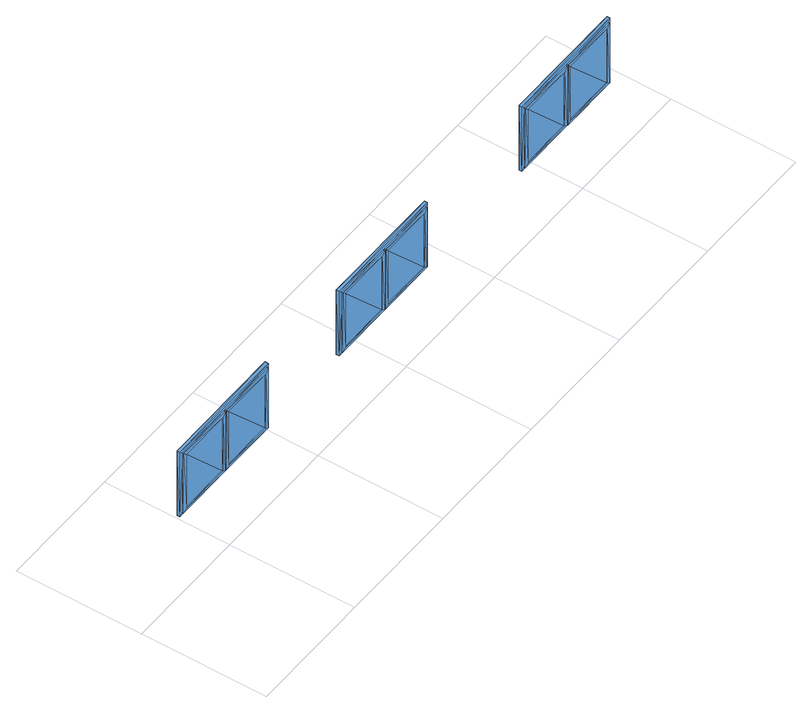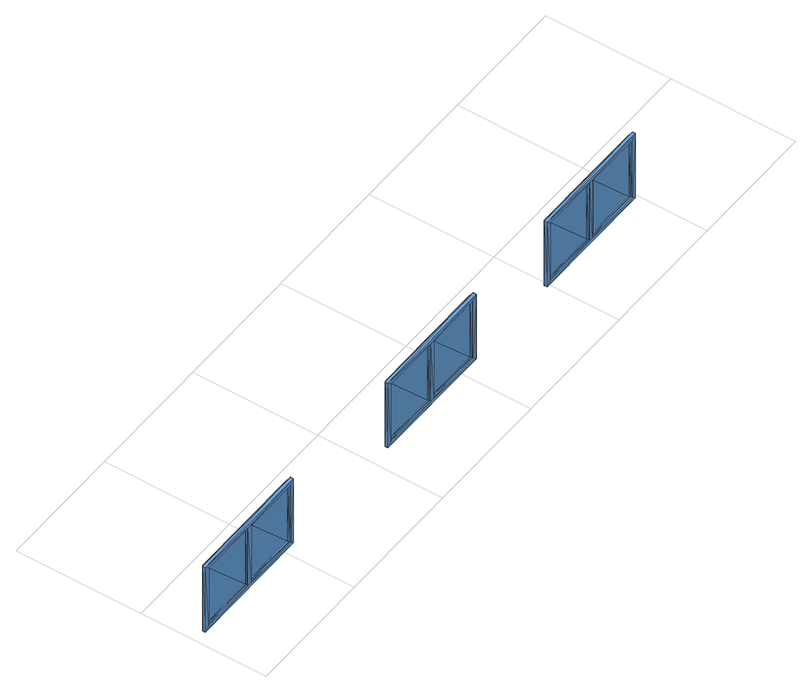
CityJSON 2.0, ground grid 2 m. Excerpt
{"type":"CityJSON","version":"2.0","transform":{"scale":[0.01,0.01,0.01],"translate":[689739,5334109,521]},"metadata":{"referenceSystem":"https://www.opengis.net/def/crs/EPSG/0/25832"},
"CityObjects":{
"building1":{"type":"Building","attributes":{"description":"FZK-Haus create by KHH / IAI / FZK","name":"FZK-Haus","Pset_BuildingCommon.SprinklerProtection":0,"Pset_BuildingCommon.SprinklerProtectionAutomatic":0,"Pset_BuildingCommon.OccupancyType":"citygml:1000 (residential building)","Pset_BuildingCommon.GrossPlannedArea":120,"Pset_BuildingCommon.NumberOfStoreys":2,"Pset_BuildingCommon.YearOfConstruction":"2008","Pset_BuildingCommon.NetAreaPlanned":120,"BaseQuantities.GrossFloorArea":241.5},"children":["building1-1"]},
"building1-1":{"type":"BuildingConstructiveElement","attributes":{"name":"Wand-Ext-ERDG-2","Pset_WallCommon.ThermalTransmittance":0.4,"AC_Pset_Name.Name":"Wand-Ext-ERDG-2","ArchiCADProperties.Ursprungsgeschoss":"Erdgeschoss","ArchiCADProperties.Raumname":"Buero","ArchiCADProperties.Raumnummer":"2","ArchiCADProperties.Ebene":"Außenwände","ArchiCADProperties.Typ":"Wand","ArchiCADProperties.Geschützt":0,"ArchiCADProperties.Baustoff / Mehrschichtiger Aufbau / Profil / Schraffur":"Leichtbeton 102890359","ArchiCADProperties.Tragende Funktion":"Nicht definiert","ArchiCADProperties.Lage":"Nicht definiert","ArchiCADProperties.Element-Klassifizierung":"Wand","ArchiCADProperties.Umbau-Status":"Bestand","ArchiCADProperties.Anzeigen auf Umbau-Filter":"Alle relevanten Filter","ArchiCADProperties.Struktur - Typ":"Einfach","ArchiCADProperties.Baustoff/Mehrschicht/Profil":"Leichtbeton 102890359","ArchiCADProperties.Außenseite Oberfläche":"Anstrich","ArchiCADProperties.Innenseite Oberfläche":"Anstrich","ArchiCADProperties.Oberfläche Kante":"Anstrich","ArchiCADProperties.Äußerer Neigungswinkel":90,"ArchiCADProperties.Innerer Neigungswinkel":90,"ArchiCADProperties.Wand Neigungstyp":"gerade","ArchiCADProperties.Lage der Referenzlinie":"Außen","ArchiCADProperties.Geschoss für Oberkantenverknüpfung":"Nicht verknüpft","ArchiCADProperties.Geometriemethode":"Uni","BaseQuantities.Length":11.7,"BaseQuantities.Height":2.7,"BaseQuantities.Width":0.3,"BaseQuantities.GrossFootprintArea":3.51,"BaseQuantities.NetFootprintArea":3.51,"BaseQuantities.GrossSideArea":30.99,"BaseQuantities.NetSideArea":23.79,"BaseQuantities.GrossVolume":9.48,"BaseQuantities.NetVolume":7.32,"ArchiCADQuantities.Höhenangabe zum Projekt-Nullpunkt":0,"ArchiCADQuantities.Höhe zu Geschoss":0,"ArchiCADQuantities.Höhe":2.7,"ArchiCADQuantities.Oberflächenbereich":25.2,"ArchiCADQuantities.Netto-Volumen":7.32},"parents":["building1"],"geometry":[{"type":"Solid","lod":"3","boundaries":[[[[0,1,2]],[[1,3,2]],[[1,0,4]],[[0,5,4]],[[6,7,8]],[[9,7,3]],[[7,6,3]],[[4,10,11]],[[9,3,12]],[[8,12,13]],[[10,8,13]],[[14,13,1]],[[11,14,1]],[[4,11,1]],[[6,10,4]],[[6,8,10]],[[1,13,3]],[[13,12,3]],[[6,15,3]],[[15,2,3]],[[2,16,17]],[[18,16,15]],[[16,2,15]],[[0,19,20]],[[18,15,21]],[[17,21,22]],[[19,17,22]],[[20,23,5]],[[23,22,5]],[[0,20,5]],[[2,17,0]],[[17,19,0]],[[5,22,15]],[[22,21,15]],[[15,6,5]],[[6,4,5]],[[19,13,20]],[[13,14,20]],[[13,19,10]],[[19,22,10]],[[23,11,22]],[[11,10,22]],[[11,23,14]],[[23,20,14]],[[16,9,17]],[[9,12,17]],[[9,16,7]],[[16,18,7]],[[21,8,18]],[[8,7,18]],[[8,21,12]],[[21,17,12]],[[24,14,25]],[[14,13,25]],[[14,24,11]],[[24,26,11]],[[27,28,11]],[[10,27,11]],[[29,27,13]],[[27,10,13]],[[30,29,14]],[[29,13,14]],[[11,28,14]],[[28,30,14]],[[10,31,13]],[[31,25,13]],[[24,25,32]],[[25,33,32]],[[25,31,34]],[[33,25,34]],[[35,34,26]],[[34,31,26]],[[24,32,26]],[[32,35,26]],[[31,10,26]],[[10,11,26]],[[33,29,32]],[[29,30,32]],[[29,33,27]],[[33,34,27]],[[35,28,34]],[[28,27,34]],[[28,35,30]],[[35,32,30]],[[36,37,38]],[[37,39,38]],[[37,36,40]],[[36,41,40]],[[40,42,43]],[[42,44,43]],[[42,39,45]],[[44,42,45]],[[46,45,37]],[[45,39,37]],[[40,43,37]],[[43,46,37]],[[42,47,39]],[[47,38,39]],[[36,38,30]],[[38,29,30]],[[38,47,27]],[[29,38,27]],[[28,27,41]],[[27,47,41]],[[36,30,41]],[[30,28,41]],[[47,42,41]],[[42,40,41]],[[29,45,30]],[[45,46,30]],[[45,29,44]],[[29,27,44]],[[28,43,27]],[[43,44,27]],[[43,28,46]],[[28,30,46]],[[48,49,50]],[[49,51,50]],[[49,48,52]],[[48,53,52]],[[52,54,49]],[[54,51,49]],[[54,55,51]],[[55,50,51]],[[48,50,53]],[[50,55,53]],[[55,54,53]],[[54,52,53]],[[56,12,57]],[[12,9,57]],[[12,56,8]],[[56,58,8]],[[59,60,8]],[[7,59,8]],[[7,9,61]],[[59,7,61]],[[62,61,12]],[[61,9,12]],[[8,60,12]],[[60,62,12]],[[7,63,9]],[[63,57,9]],[[56,57,64]],[[57,65,64]],[[57,63,66]],[[65,57,66]],[[66,63,67]],[[67,63,58]],[[56,64,58]],[[64,67,58]],[[63,7,58]],[[7,8,58]],[[65,61,64]],[[61,62,64]],[[61,65,59]],[[65,66,59]],[[67,60,66]],[[60,59,66]],[[60,67,62]],[[67,64,62]],[[68,69,70]],[[69,71,70]],[[69,68,72]],[[68,73,72]],[[72,74,75]],[[74,76,75]],[[74,71,77]],[[76,74,77]],[[78,77,69]],[[77,71,69]],[[72,75,69]],[[75,78,69]],[[74,79,71]],[[79,70,71]],[[68,70,62]],[[70,61,62]],[[70,79,59]],[[61,70,59]],[[60,59,73]],[[59,79,73]],[[68,62,73]],[[62,60,73]],[[79,74,73]],[[74,72,73]],[[61,77,62]],[[77,78,62]],[[77,61,76]],[[61,59,76]],[[60,75,59]],[[75,76,59]],[[75,60,78]],[[60,62,78]],[[80,81,82]],[[81,83,82]],[[81,80,84]],[[80,85,84]],[[84,86,81]],[[86,83,81]],[[86,87,83]],[[87,82,83]],[[80,82,85]],[[82,87,85]],[[87,86,85]],[[86,84,85]],[[88,89,90]],[[89,91,90]],[[89,88,92]],[[88,93,92]],[[94,95,96]],[[97,95,91]],[[95,94,91]],[[92,98,99]],[[97,91,100]],[[96,100,101]],[[98,96,101]],[[102,101,89]],[[99,102,89]],[[92,99,89]],[[94,98,92]],[[94,96,98]],[[89,101,91]],[[101,100,91]],[[94,103,91]],[[103,90,91]],[[90,104,105]],[[106,104,103]],[[104,90,103]],[[88,107,108]],[[106,103,109]],[[105,109,110]],[[107,105,110]],[[108,111,93]],[[111,110,93]],[[88,108,93]],[[90,105,88]],[[105,107,88]],[[93,110,103]],[[110,109,103]],[[103,94,93]],[[94,92,93]],[[107,101,108]],[[101,102,108]],[[101,107,98]],[[107,110,98]],[[111,99,110]],[[99,98,110]],[[99,111,102]],[[111,108,102]],[[104,97,105]],[[97,100,105]],[[97,104,95]],[[104,106,95]],[[109,96,106]],[[96,95,106]],[[96,109,100]],[[109,105,100]],[[112,102,113]],[[102,101,113]],[[102,112,99]],[[112,114,99]],[[115,116,99]],[[98,115,99]],[[117,115,101]],[[115,98,101]],[[118,117,102]],[[117,101,102]],[[99,116,102]],[[116,118,102]],[[98,119,101]],[[119,113,101]],[[112,113,120]],[[113,121,120]],[[113,119,122]],[[121,113,122]],[[123,122,114]],[[122,119,114]],[[112,120,114]],[[120,123,114]],[[119,98,114]],[[98,99,114]],[[121,117,120]],[[117,118,120]],[[117,121,115]],[[121,122,115]],[[123,116,122]],[[116,115,122]],[[116,123,118]],[[123,120,118]],[[124,125,126]],[[125,127,126]],[[125,124,128]],[[124,129,128]],[[128,130,131]],[[130,132,131]],[[130,127,133]],[[132,130,133]],[[134,133,125]],[[133,127,125]],[[128,131,125]],[[131,134,125]],[[130,135,127]],[[135,126,127]],[[124,126,118]],[[126,117,118]],[[126,135,115]],[[117,126,115]],[[116,115,129]],[[115,135,129]],[[124,118,129]],[[118,116,129]],[[135,130,129]],[[130,128,129]],[[117,133,118]],[[133,134,118]],[[133,117,132]],[[117,115,132]],[[116,131,115]],[[131,132,115]],[[131,116,134]],[[116,118,134]],[[136,137,138]],[[137,139,138]],[[137,136,140]],[[136,141,140]],[[140,142,137]],[[142,139,137]],[[142,143,139]],[[143,138,139]],[[136,138,141]],[[138,143,141]],[[143,142,141]],[[142,140,141]],[[144,100,145]],[[100,97,145]],[[100,144,96]],[[144,146,96]],[[147,148,96]],[[95,147,96]],[[95,97,149]],[[147,95,149]],[[150,149,100]],[[149,97,100]],[[96,148,100]],[[148,150,100]],[[95,151,97]],[[151,145,97]],[[144,145,152]],[[145,153,152]],[[145,151,154]],[[153,145,154]],[[154,151,155]],[[155,151,146]],[[144,152,146]],[[152,155,146]],[[151,95,146]],[[95,96,146]],[[153,149,152]],[[149,150,152]],[[149,153,147]],[[153,154,147]],[[155,148,154]],[[148,147,154]],[[148,155,150]],[[155,152,150]],[[156,157,158]],[[157,159,158]],[[157,156,160]],[[156,161,160]],[[160,162,163]],[[162,164,163]],[[162,159,165]],[[164,162,165]],[[166,165,157]],[[165,159,157]],[[160,163,157]],[[163,166,157]],[[162,167,159]],[[167,158,159]],[[156,158,150]],[[158,149,150]],[[158,167,147]],[[149,158,147]],[[148,147,161]],[[147,167,161]],[[156,150,161]],[[150,148,161]],[[167,162,161]],[[162,160,161]],[[149,165,150]],[[165,166,150]],[[165,149,164]],[[149,147,164]],[[148,163,147]],[[163,164,147]],[[163,148,166]],[[148,150,166]],[[168,169,170]],[[169,171,170]],[[169,168,172]],[[168,173,172]],[[172,174,169]],[[174,171,169]],[[174,175,171]],[[175,170,171]],[[168,170,173]],[[170,175,173]],[[175,174,173]],[[174,172,173]],[[176,177,178]],[[177,179,178]],[[177,176,180]],[[176,181,180]],[[182,183,184]],[[185,183,179]],[[183,182,179]],[[180,186,187]],[[185,179,188]],[[184,188,189]],[[186,184,189]],[[190,189,177]],[[187,190,177]],[[180,187,177]],[[182,186,180]],[[182,184,186]],[[177,189,179]],[[189,188,179]],[[182,191,179]],[[191,178,179]],[[178,192,193]],[[194,192,191]],[[192,178,191]],[[176,195,196]],[[194,191,197]],[[193,197,198]],[[195,193,198]],[[196,199,181]],[[199,198,181]],[[176,196,181]],[[178,193,176]],[[193,195,176]],[[181,198,191]],[[198,197,191]],[[191,182,181]],[[182,180,181]],[[195,189,196]],[[189,190,196]],[[189,195,186]],[[195,198,186]],[[199,187,198]],[[187,186,198]],[[187,199,190]],[[199,196,190]],[[192,185,193]],[[185,188,193]],[[185,192,183]],[[192,194,183]],[[197,184,194]],[[184,183,194]],[[184,197,188]],[[197,193,188]],[[200,190,201]],[[190,189,201]],[[190,200,187]],[[200,202,187]],[[203,204,187]],[[186,203,187]],[[205,203,189]],[[203,186,189]],[[206,205,190]],[[205,189,190]],[[187,204,190]],[[204,206,190]],[[186,207,189]],[[207,201,189]],[[200,201,208]],[[201,209,208]],[[201,207,210]],[[209,201,210]],[[211,210,202]],[[210,207,202]],[[200,208,202]],[[208,211,202]],[[207,186,202]],[[186,187,202]],[[209,205,208]],[[205,206,208]],[[205,209,203]],[[209,210,203]],[[211,204,210]],[[204,203,210]],[[204,211,206]],[[211,208,206]],[[212,213,214]],[[213,215,214]],[[213,212,216]],[[212,217,216]],[[216,218,219]],[[218,220,219]],[[218,215,221]],[[220,218,221]],[[222,221,213]],[[221,215,213]],[[216,219,213]],[[219,222,213]],[[218,223,215]],[[223,214,215]],[[212,214,206]],[[214,205,206]],[[214,223,203]],[[205,214,203]],[[204,203,217]],[[203,223,217]],[[212,206,217]],[[206,204,217]],[[223,218,217]],[[218,216,217]],[[205,221,206]],[[221,222,206]],[[221,205,220]],[[205,203,220]],[[204,219,203]],[[219,220,203]],[[219,204,222]],[[204,206,222]],[[224,225,226]],[[225,227,226]],[[225,224,228]],[[224,229,228]],[[228,230,225]],[[230,227,225]],[[230,231,227]],[[231,226,227]],[[224,226,229]],[[226,231,229]],[[231,230,229]],[[230,228,229]],[[232,188,233]],[[188,185,233]],[[188,232,184]],[[232,234,184]],[[235,236,184]],[[183,235,184]],[[183,185,237]],[[235,183,237]],[[238,237,188]],[[237,185,188]],[[184,236,188]],[[236,238,188]],[[183,239,185]],[[239,233,185]],[[232,233,240]],[[233,241,240]],[[233,239,242]],[[241,233,242]],[[242,239,243]],[[243,239,234]],[[232,240,234]],[[240,243,234]],[[239,183,234]],[[183,184,234]],[[241,237,240]],[[237,238,240]],[[237,241,235]],[[241,242,235]],[[243,236,242]],[[236,235,242]],[[236,243,238]],[[243,240,238]],[[244,245,246]],[[245,247,246]],[[245,244,248]],[[244,249,248]],[[248,250,251]],[[250,252,251]],[[250,247,253]],[[252,250,253]],[[254,253,245]],[[253,247,245]],[[248,251,245]],[[251,254,245]],[[250,255,247]],[[255,246,247]],[[244,246,238]],[[246,237,238]],[[246,255,235]],[[237,246,235]],[[236,235,249]],[[235,255,249]],[[244,238,249]],[[238,236,249]],[[255,250,249]],[[250,248,249]],[[237,253,238]],[[253,254,238]],[[253,237,252]],[[237,235,252]],[[236,251,235]],[[251,252,235]],[[251,236,254]],[[236,238,254]],[[256,257,258]],[[257,259,258]],[[257,256,260]],[[256,261,260]],[[260,262,257]],[[262,259,257]],[[262,263,259]],[[263,258,259]],[[256,258,261]],[[258,263,261]],[[263,262,261]],[[262,260,261]]]],"semantics":{"surfaces":[{"type":"Window"}],"values":[[0,0,0,0,0,0,0,0,0,0,0,0,0,0,0,0,0,0,0,0,0,0,0,0,0,0,0,0,0,0,0,0,0,0,0,0,0,0,0,0,0,0,0,0,0,0,0,0,0,0,0,0,0,0,0,0,0,0,0,0,0,0,0,0,0,0,0,0,0,0,0,0,0,0,0,0,0,0,0,0,0,0,0,0,0,0,0,0,0,0,0,0,0,0,0,0,0,0,0,0,0,0,0,0,0,0,0,0,0,0,0,0,0,0,0,0,0,0,0,0,0,0,0,0,0,0,0,0,0,0,0,0,0,0,0,0,0,0,0,0,0,0,0,0,0,0,0,0,0,0,0,0,0,0,0,0,0,0,0,0,0,0,0,0,0,0,0,0,0,0,0,0,0,0,0,0,0,0,0,0,0,0,0,0,0,0,0,0,0,0,0,0,0,0,0,0,0,0,0,0,0,0,0,0,0,0,0,0,0,0,0,0,0,0,0,0,0,0,0,0,0,0,0,0,0,0,0,0,0,0,0,0,0,0,0,0,0,0,0,0,0,0,0,0,0,0,0,0,0,0,0,0,0,0,0,0,0,0,0,0,0,0,0,0,0,0,0,0,0,0,0,0,0,0,0,0,0,0,0,0,0,0,0,0,0,0,0,0,0,0,0,0,0,0,0,0,0,0,0,0,0,0,0,0,0,0,0,0,0,0,0,0,0,0,0,0,0,0,0,0,0,0,0,0,0,0,0,0,0,0,0,0,0,0,0,0,0,0,0,0,0,0,0,0,0,0,0,0,0,0,0,0,0,0,0,0,0,0,0,0,0,0,0,0,0,0,0,0,0,0,0,0,0,0,0,0,0,0,0,0,0,0,0,0,0,0,0,0,0,0,0,0,0,0,0,0,0,0,0,0,0,0,0,0,0,0,0,0,0,0,0,0,0,0,0,0,0,0,0,0,0,0,0,0,0,0,0,0,0,0,0,0,0,0,0,0,0,0,0,0,0,0,0,0,0,0,0,0,0,0,0,0,0,0,0,0,0,0,0,0,0,0,0,0,0,0,0,0,0,0,0,0,0,0,0,0,0,0,0,0,0,0,0,0,0,0,0,0,0,0,0,0,0,0,0,0,0,0,0,0,0,0,0,0,0,0,0,0,0,0,0,0,0,0,0,0,0,0,0,0,0,0,0,0,0,0,0,0,0,0,0,0,0,0,0,0,0,0,0,0,0,0,0,0,0,0,0,0,0,0,0,0,0,0,0,0,0,0,0,0,0,0,0,0,0,0,0,0,0,0,0,0,0,0,0,0,0,0,0,0,0,0,0,0,0,0,0,0,0,0,0,0,0,0,0,0,0,0,0,0,0,0,0,0,0,0,0,0,0,0,0,0]]}}]}
},
"vertices":[
[205,88,80],[205,83,80],[5,88,80],[5,83,80],[205,83,200],[205,88,200],[5,83,200],[12,83,193],[102,83,193],[12,83,87],[108,83,193],[198,83,193],[102,83,87],[108,83,87],[198,83,87],[5,88,200],[12,88,87],[102,88,87],[12,88,193],[108,88,87],[198,88,87],[102,88,193],[108,88,193],[198,88,193],[198,86,87],[108,86,87],[198,86,193],[111,83,190],[195,83,190],[111,83,89],[195,83,89],[108,86,193],[195,86,89],[111,86,89],[111,86,190],[195,86,190],[201,83,85],[201,80,85],[106,83,85],[106,80,85],[201,80,196],[201,83,196],[106,80,196],[195,80,190],[111,80,190],[111,80,89],[195,80,89],[106,83,196],[195,84,89],[195,82,89],[111,84,89],[111,82,89],[195,82,190],[195,84,190],[111,82,190],[111,84,190],[102,86,87],[12,86,87],[102,86,193],[15,83,190],[99,83,190],[15,83,89],[99,83,89],[12,86,193],[99,86,89],[15,86,89],[15,86,190],[99,86,190],[104,83,85],[104,80,85],[9,83,85],[9,80,85],[104,80,196],[104,83,196],[9,80,196],[99,80,190],[15,80,190],[15,80,89],[99,80,89],[9,83,196],[99,84,89],[99,82,89],[15,84,89],[15,82,89],[99,82,190],[99,84,190],[15,82,190],[15,84,190],[566,88,80],[566,83,80],[366,88,80],[366,83,80],[566,83,200],[566,88,200],[366,83,200],[373,83,193],[462,83,193],[373,83,87],[469,83,193],[559,83,193],[462,83,87],[469,83,87],[559,83,87],[366,88,200],[373,88,87],[462,88,87],[373,88,193],[469,88,87],[559,88,87],[462,88,193],[469,88,193],[559,88,193],[559,86,87],[469,86,87],[559,86,193],[472,83,190],[556,83,190],[472,83,89],[556,83,89],[469,86,193],[556,86,89],[472,86,89],[472,86,190],[556,86,190],[561,83,85],[561,80,85],[467,83,85],[467,80,85],[561,80,196],[561,83,196],[467,80,196],[556,80,190],[472,80,190],[472,80,89],[556,80,89],[467,83,196],[556,84,89],[556,82,89],[472,84,89],[472,82,89],[556,82,190],[556,84,190],[472,82,190],[472,84,190],[462,86,87],[373,86,87],[462,86,193],[376,83,190],[460,83,190],[376,83,89],[460,83,89],[373,86,193],[460,86,89],[376,86,89],[376,86,190],[460,86,190],[465,83,85],[465,80,85],[370,83,85],[370,80,85],[465,80,196],[465,83,196],[370,80,196],[460,80,190],[376,80,190],[376,80,89],[460,80,89],[370,83,196],[460,84,89],[460,82,89],[376,84,89],[376,82,89],[460,82,190],[460,84,190],[376,82,190],[376,84,190],[980,88,80],[980,83,80],[780,88,80],[780,83,80],[980,83,200],[980,88,200],[780,83,200],[786,83,193],[876,83,193],[786,83,87],[883,83,193],[972,83,193],[876,83,87],[883,83,87],[972,83,87],[780,88,200],[786,88,87],[876,88,87],[786,88,193],[883,88,87],[972,88,87],[876,88,193],[883,88,193],[972,88,193],[972,86,87],[883,86,87],[972,86,193],[885,83,190],[970,83,190],[885,83,89],[970,83,89],[883,86,193],[970,86,89],[885,86,89],[885,86,190],[970,86,190],[975,83,85],[975,80,85],[881,83,85],[881,80,85],[975,80,196],[975,83,196],[881,80,196],[970,80,190],[885,80,190],[885,80,89],[970,80,89],[881,83,196],[970,84,89],[970,82,89],[885,84,89],[885,82,89],[970,82,190],[970,84,190],[885,82,190],[885,84,190],[876,86,87],[786,86,87],[876,86,193],[789,83,190],[873,83,190],[789,83,89],[873,83,89],[786,86,193],[873,86,89],[789,86,89],[789,86,190],[873,86,190],[879,83,85],[879,80,85],[784,83,85],[784,80,85],[879,80,196],[879,83,196],[784,80,196],[873,80,190],[789,80,190],[789,80,89],[873,80,89],[784,83,196],[873,84,89],[873,82,89],[789,84,89],[789,82,89],[873,82,190],[873,84,190],[789,82,190],[789,84,190]
]}
